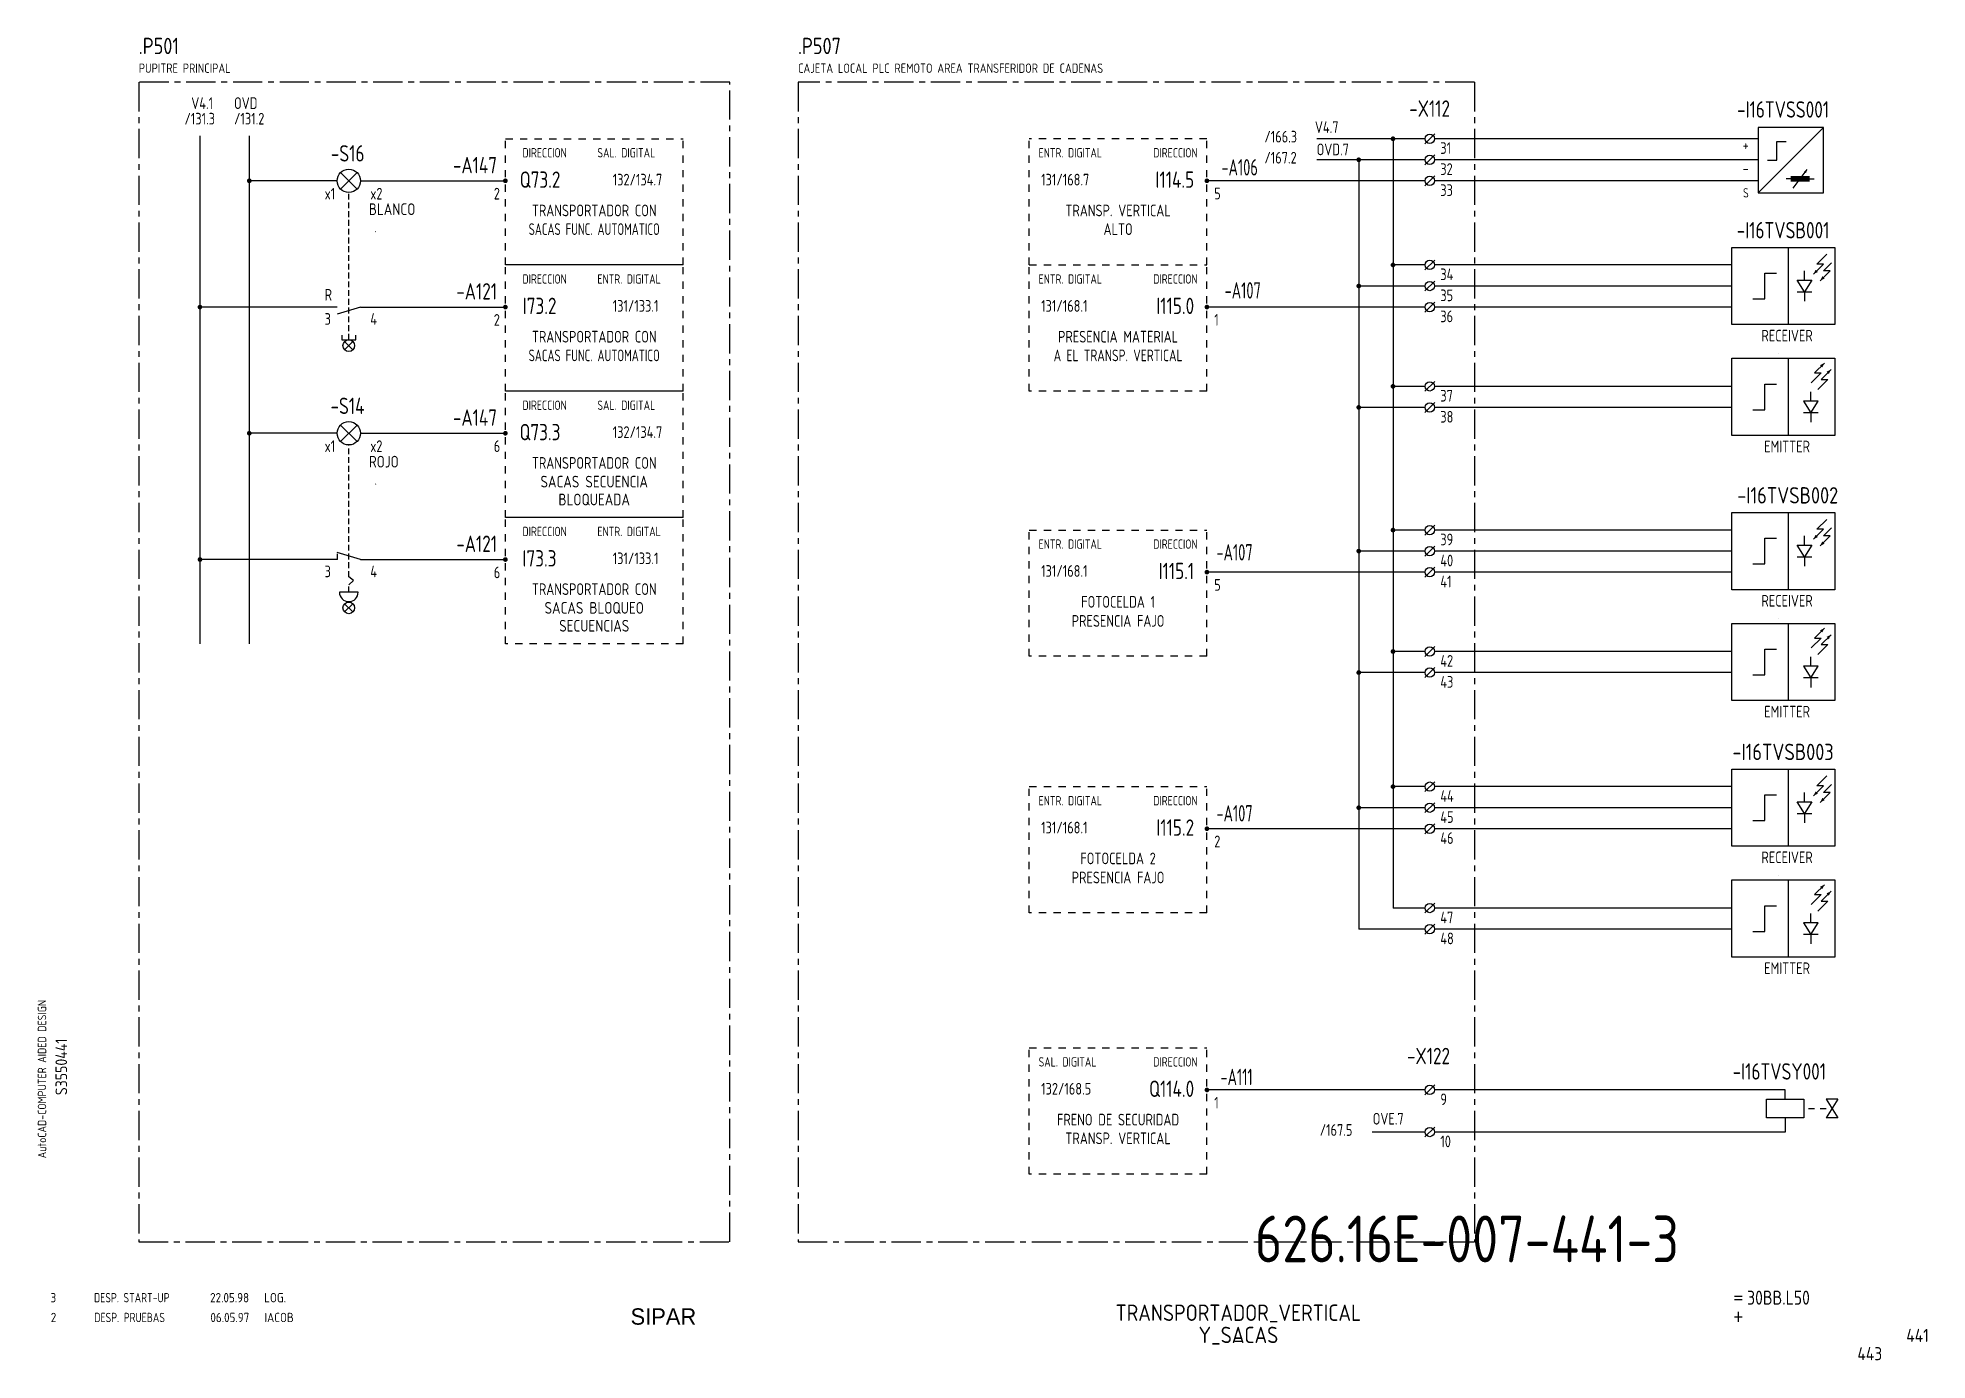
# Model space of a CAD drawing. Extents: x 10 to 414, y 6 to 288.
import ezdxf
from ezdxf.enums import TextEntityAlignment as Align

# ---------------------------------------------------------------- set-up
doc = ezdxf.new("R2010")
doc.units = 0
doc.header["$LTSCALE"] = 5
doc.header["$MEASUREMENT"] = 0
for name, pattern in [('CENTER', [2, 1.25, -0.25, 0.25, -0.25]), ('HIDDEN', [0.375, 0.25, -0.125]), ('HIDDEN1', [0.625, 0.3125, -0.3125])]:
    doc.linetypes.add(name, pattern=pattern)
doc.layers.get('0').update_dxf_attribs({"linetype": 'CONTINUOUS'})
doc.layers.add('CART', color=7, linetype='CONTINUOUS')
doc.styles.add('DIN', font='DIN.shx', dxfattribs={"width": 0.85})
doc.styles.add('N', font='ROMANS', dxfattribs={"width": 0.85, "height": 3})
doc.styles.add('SIMPLEX', font='SIMPLEX', dxfattribs={"width": 0.85})
doc.styles.add('X', font='UNIV.SHX', dxfattribs={"height": 3.5})

# ---------------------------------------------------------------- blocks, each defined once
blk = doc.blocks.new('B5-3')
at = {"linetype": 'Continuous', "const_width": 0.5}
blk.add_lwpolyline([(-0.25, 0, 1), (0.25, 0, 1)], format="xyb", close=True, dxfattribs=at)
blk = doc.blocks.new('VDU')
for p, q in [((0, 2.57), (0, -11.43)), ((0, -11.43), (14, 2.57)), ((14, 2.57), (0, 2.57)), ((14, -11.43), (14, 2.57)), ((4, -0.43), (6, -0.43)), ((4, -4.43), (4, -0.43)), ((2, -4.43), (4, -4.43)), ((7.5, -10.43), (10.5, -6.43)), ((0, -11.43), (14, -11.43)), ((7, -8.43), (6, -8.43)), ((11, -8.43), (12, -8.43))]:
    blk.add_line(p, q)
at = {"const_width": 1.25}
blk.add_lwpolyline([(7, -8.43), (11, -8.43)], dxfattribs=at)
blk.add_lwpolyline([(10.5, -6.43, 0, 0.525, 0), (10.05, -7.03, 0.525, 0.525, 0)], format="xyseb")
at = {"color": 1, "style": 'DIN', "width": 0.8}
for s, height, p in [('+', 2.5, (-2, -2.43)), ('-', 2.5, (-2, -7.43)), ('S', 2, (-2, -12.43))]:
    blk.add_text(s, height=height, dxfattribs=at).set_placement(p, align=Align.RIGHT)
blk = doc.blocks.new('NORMALE')
at = {"linetype": 'Continuous'}
blk.add_line((-1.06, -1.06), (1.06, 1.06), dxfattribs=at)
at = {"color": 7}
blk.add_circle((0, 0), 1, dxfattribs=at)
at = {"color": 7, "style": 'SIMPLEX', "flags": 9}
for tag, p in [('QUADRO', (-7.5, 4)), ('SEZIONE', (-7.5, 2.5)), ('NUMO', (-7.5, 1)), ('NUMM', (-7.5, -0.5)), ('NOTEM', (-7.5, -2)), ('NOTEV', (-7.5, -3.5)), ('UTENZA', (-7.5, -5)), ('RIP', (-7.5, -6.5)), ('RAGGIO', (-7.5, -8))]:
    blk.add_attdef(tag, p, '', height=1, dxfattribs=at)
at = {"color": 3, "style": 'SIMPLEX', "flags": 8}
for tag, p in [('NUMI', (1.5, 0.5)), ('MORSETTIERA', (1.5, -2.5))]:
    blk.add_attdef(tag, p, '', height=2, dxfattribs=at)
blk = doc.blocks.new('REV2')
at = {"color": 3, "style": 'DIN'}
for s, width, p in [('2', 0.9, (12.45, 13.79)), ('DESP. PRUEBAS', 0.8, (21.76, 13.79)), ('06.05.97', 0.9, (46.59, 13.79)), ('IACOB', 0.9, (58.16, 13.79))]:
    blk.add_text(s, height=2, dxfattribs=dict(at, width=width)).set_placement(p)
blk = doc.blocks.new('DESP')
at = {"color": 3, "style": 'DIN'}
for s, width, p in [('3', 0.9, (7.45, 13.02)), ('DESP. START-UP', 0.8, (16.76, 13.02)), ('22.05.98', 0.9, (41.59, 13.02)), ('LOG.', 0.9, (53.16, 13.02))]:
    blk.add_text(s, height=2, dxfattribs=dict(at, width=width)).set_placement(p)

msp = doc.modelspace()

# ---------------------------------------------------------------- linework, layer by layer
at = {"color": 3, "linetype": 'CENTER'}
for p, q in [((157.68, 279), (31.28, 279)), ((31.28, 279), (31.28, 31)), ((157.68, 31), (157.68, 279)), ((316.99, 279), (172.3, 279)), ((172.3, 279), (172.3, 31)), ((316.99, 279), (316.99, 31)), ((31.28, 31), (157.68, 31)), ((172.3, 31), (316.99, 31))]:
    msp.add_line(p, q, dxfattribs=at)
at = {"linetype": 'Continuous'}
for p, q in [((44.36, 267.55), (44.36, 158.91)), ((54.91, 267.55), (54.91, 158.91)), ((306.45, 266.91), (283.25, 266.91)), ((299.58, 266.91), (299.58, 102.37)), ((74.43, 256.15), (77.97, 259.68)), ((77.97, 256.15), (74.43, 259.68)), ((306.45, 262.41), (283.25, 262.41)), ((292.25, 262.41), (292.25, 97.87)), ((147.7, 239.91), (109.7, 239.91)), ((147.7, 239.91), (109.7, 239.91)), ((306.45, 239.91), (299.58, 239.91)), ((387.59, 236.66), (387.59, 238.66)), ((387.59, 234.16), (386.03, 236.66)), ((386.03, 236.66), (389.16, 236.66)), ((389.16, 236.66), (387.59, 234.16)), ((386.03, 234.16), (389.16, 234.16)), ((387.59, 234.16), (387.59, 232.16)), ((77.08, 221.77), (75.31, 223.54)), ((75.31, 221.77), (77.08, 223.54)), ((147.7, 212.91), (109.7, 212.91)), ((147.7, 212.91), (109.7, 212.91)), ((390.54, 210.78), (387.41, 210.78)), ((387.41, 210.78), (388.98, 208.28)), ((388.98, 210.78), (388.98, 212.78)), ((388.98, 208.28), (390.54, 210.78)), ((390.54, 208.28), (387.41, 208.28)), ((388.98, 208.28), (388.98, 206.28)), ((74.43, 202.15), (77.97, 205.68)), ((77.97, 202.15), (74.43, 205.68)), ((147.7, 185.91), (109.7, 185.91)), ((147.7, 185.91), (109.7, 185.91)), ((387.59, 179.96), (387.59, 181.96)), ((386.03, 179.96), (389.16, 179.96)), ((387.59, 177.46), (386.03, 179.96)), ((389.16, 179.96), (387.59, 177.46)), ((386.03, 177.46), (389.16, 177.46)), ((387.59, 177.46), (387.59, 175.46)), ((78.2, 169.91), (74.2, 169.91)), ((77.08, 165.69), (75.31, 167.45)), ((75.31, 165.69), (77.08, 167.45)), ((390.54, 154.07), (387.41, 154.07)), ((387.41, 154.07), (388.98, 151.57)), ((388.98, 154.07), (388.98, 156.07)), ((388.98, 151.57), (390.54, 154.07)), ((390.54, 151.57), (387.41, 151.57)), ((388.98, 151.57), (388.98, 149.57)), ((387.59, 125.08), (387.59, 127.08)), ((387.59, 122.58), (386.03, 125.08)), ((386.03, 125.08), (389.16, 125.08)), ((386.03, 122.58), (389.16, 122.58)), ((389.16, 125.08), (387.59, 122.58)), ((387.59, 122.58), (387.59, 120.58)), ((388.98, 99.2), (388.98, 101.2)), ((387.41, 99.2), (388.98, 96.7)), ((390.54, 99.2), (387.41, 99.2)), ((388.98, 96.7), (390.54, 99.2)), ((390.54, 96.7), (387.41, 96.7)), ((388.98, 96.7), (388.98, 94.7)), ((379.49, 61.46), (387.49, 61.46)), ((379.49, 57.46), (379.49, 61.46)), ((383.49, 61.46), (383.49, 63.46)), ((387.49, 61.46), (387.49, 57.46)), ((394.74, 61.46), (392.24, 57.46)), ((392.24, 61.46), (394.74, 57.46)), ((394.74, 61.46), (392.24, 61.46)), ((387.49, 57.46), (379.49, 57.46)), ((383.49, 57.46), (383.49, 54.46)), ((394.74, 57.46), (392.24, 57.46))]:
    msp.add_line(p, q, dxfattribs=at)
at = {"linetype": 'HIDDEN1'}
for p, q in [((109.7, 239.91), (109.7, 266.91)), ((109.7, 266.91), (147.7, 266.91)), ((147.7, 239.91), (147.7, 266.91)), ((259.77, 266.91), (221.77, 266.91)), ((221.77, 239.91), (221.77, 266.91)), ((259.77, 239.91), (259.77, 266.91)), ((147.7, 239.91), (109.7, 239.91)), ((147.7, 239.91), (109.7, 239.91)), ((109.7, 212.91), (109.7, 239.91)), ((147.7, 212.91), (147.7, 239.91)), ((221.77, 239.91), (259.77, 239.91)), ((221.77, 212.91), (221.77, 239.91)), ((259.77, 212.91), (259.77, 239.91)), ((147.7, 212.91), (109.7, 212.91)), ((147.7, 212.91), (109.7, 212.91)), ((109.7, 185.91), (109.7, 212.91)), ((147.7, 185.91), (147.7, 212.91)), ((259.77, 212.91), (221.77, 212.91)), ((147.7, 185.91), (109.7, 185.91)), ((147.7, 185.91), (109.7, 185.91)), ((109.7, 158.91), (109.7, 185.91)), ((147.7, 158.91), (147.7, 185.91)), ((221.77, 156.21), (221.77, 183.21)), ((221.77, 183.21), (259.77, 183.21)), ((259.77, 156.21), (259.77, 183.21)), ((147.7, 158.91), (109.7, 158.91)), ((259.77, 156.21), (221.77, 156.21)), ((221.77, 128.33), (259.77, 128.33)), ((221.77, 101.33), (221.77, 128.33)), ((259.77, 101.33), (259.77, 128.33)), ((259.77, 101.33), (221.77, 101.33)), ((221.77, 72.46), (259.77, 72.46)), ((221.77, 45.46), (221.77, 72.46)), ((259.77, 45.46), (259.77, 72.46)), ((259.77, 45.46), (221.77, 45.46))]:
    msp.add_line(p, q, dxfattribs=at)
for p, q in [((73.7, 257.91), (54.91, 257.91)), ((73.7, 257.91), (71.2, 257.91)), ((78.7, 257.91), (83.7, 257.91)), ((83.7, 257.91), (109.7, 257.91)), ((306.45, 257.91), (259.77, 257.91)), ((372.09, 243.66), (394.09, 243.66)), ((372.09, 227.16), (372.09, 243.66)), ((384.09, 243.66), (384.09, 227.16)), ((394.09, 243.66), (394.09, 227.16)), ((372.09, 239.91), (308.45, 239.91)), ((306.45, 235.41), (292.25, 235.41)), ((372.09, 235.41), (308.45, 235.41)), ((73.7, 230.91), (44.36, 230.91)), ((73.7, 230.91), (70.7, 230.91)), ((78.7, 230.91), (73.7, 229.41)), ((78.7, 230.91), (83.7, 230.91)), ((83.7, 230.91), (109.7, 230.91)), ((306.45, 230.91), (259.77, 230.91)), ((372.09, 230.91), (308.45, 230.91)), ((394.09, 227.16), (372.09, 227.16)), ((74.7, 224.91), (74.7, 223.91)), ((74.7, 223.91), (77.7, 223.91)), ((77.7, 223.91), (77.7, 224.91)), ((372.09, 219.95), (394.09, 219.95)), ((372.09, 203.45), (372.09, 219.95)), ((384.09, 219.95), (384.09, 203.45)), ((394.09, 219.95), (394.09, 203.45)), ((306.45, 213.95), (299.58, 213.95)), ((372.09, 213.95), (308.45, 213.95)), ((306.45, 209.45), (292.25, 209.45)), ((372.09, 209.45), (308.45, 209.45)), ((73.7, 203.91), (54.91, 203.91)), ((73.7, 203.91), (71.2, 203.91)), ((78.7, 203.91), (83.7, 203.91)), ((83.7, 203.91), (109.7, 203.91)), ((394.09, 203.45), (372.09, 203.45)), ((372.09, 170.46), (372.09, 186.96)), ((372.09, 186.96), (394.09, 186.96)), ((384.09, 186.96), (384.09, 170.46)), ((394.09, 186.96), (394.09, 170.46)), ((306.45, 183.21), (299.58, 183.21)), ((372.09, 183.21), (308.45, 183.21)), ((78.7, 176.91), (73.7, 178.41)), ((306.45, 178.71), (292.25, 178.71)), ((372.09, 178.71), (308.45, 178.71)), ((73.8, 176.91), (44.36, 176.91)), ((78.7, 176.91), (83.7, 176.91)), ((78.7, 176.91), (83.7, 176.91)), ((83.7, 176.91), (109.7, 176.91)), ((306.45, 174.21), (259.77, 174.21)), ((372.09, 174.21), (308.45, 174.21)), ((77.2, 172.41), (76.2, 173.19)), ((76.2, 171.51), (77.2, 172.41)), ((394.09, 170.46), (372.09, 170.46)), ((372.09, 146.74), (372.09, 163.24)), ((372.09, 163.24), (394.09, 163.24)), ((384.09, 163.24), (384.09, 146.74)), ((394.09, 163.24), (394.09, 146.74)), ((306.45, 157.24), (299.58, 157.24)), ((372.09, 157.24), (308.45, 157.24)), ((306.45, 152.74), (292.25, 152.74)), ((372.09, 152.74), (308.45, 152.74)), ((394.09, 146.74), (372.09, 146.74)), ((372.09, 132.08), (394.09, 132.08)), ((372.09, 115.58), (372.09, 132.08)), ((384.09, 132.08), (384.09, 115.58)), ((394.09, 132.08), (394.09, 115.58)), ((306.45, 128.33), (299.58, 128.33)), ((372.09, 128.33), (308.45, 128.33)), ((306.45, 123.83), (292.25, 123.83)), ((372.09, 123.83), (308.45, 123.83)), ((306.45, 119.33), (259.77, 119.33)), ((372.09, 119.33), (308.45, 119.33)), ((394.09, 115.58), (372.09, 115.58)), ((372.09, 91.87), (372.09, 108.37)), ((372.09, 108.37), (394.09, 108.37)), ((384.09, 108.37), (384.09, 91.87)), ((394.09, 108.37), (394.09, 91.87)), ((306.45, 102.37), (299.58, 102.37)), ((372.09, 102.37), (308.45, 102.37)), ((306.45, 97.87), (292.25, 97.87)), ((372.09, 97.87), (308.45, 97.87)), ((394.09, 91.87), (372.09, 91.87)), ((306.45, 63.46), (259.77, 63.46)), ((388.49, 59.46), (389.74, 59.46)), ((390.99, 59.46), (392.24, 59.46)), ((306.45, 54.46), (295.1, 54.46))]:
    msp.add_line(p, q)
at = {"linetype": 'HIDDEN'}
for p, q in [((76.2, 223.91), (76.2, 255.41)), ((76.2, 173.19), (76.2, 201.41)), ((76.2, 169.91), (76.2, 171.51)), ((76.2, 169.91), (76.2, 171.51))]:
    msp.add_line(p, q, dxfattribs=at)
at = {"color": 1}
for p, q in [((389.53, 237.96), (391.66, 240.08)), ((390.24, 240.08), (392.36, 242.2)), ((391.66, 240.08), (390.24, 240.08)), ((390.95, 236.54), (393.07, 238.66)), ((391.66, 238.66), (393.35, 240.36)), ((393.07, 238.66), (391.66, 238.66)), ((391.87, 218.94), (389.75, 216.82)), ((391.16, 216.82), (389.04, 214.7)), ((389.75, 216.82), (391.16, 216.82)), ((392.57, 215.41), (390.45, 213.29)), ((393.28, 217.53), (391.16, 215.41)), ((391.16, 215.41), (392.57, 215.41)), ((389.53, 181.25), (391.66, 183.37)), ((390.24, 183.37), (392.36, 185.49)), ((391.66, 183.37), (390.24, 183.37)), ((390.95, 179.84), (393.07, 181.96)), ((391.66, 181.96), (393.35, 183.66)), ((393.07, 181.96), (391.66, 181.96)), ((391.87, 162.24), (389.75, 160.12)), ((391.16, 160.12), (389.04, 158)), ((389.75, 160.12), (391.16, 160.12)), ((392.57, 158.7), (390.45, 156.58)), ((393.28, 160.82), (391.16, 158.7)), ((391.16, 158.7), (392.57, 158.7)), ((390.24, 128.5), (392.36, 130.62)), ((389.53, 126.38), (391.66, 128.5)), ((391.66, 128.5), (390.24, 128.5)), ((390.95, 124.96), (393.07, 127.08)), ((391.66, 127.08), (393.35, 128.78)), ((393.07, 127.08), (391.66, 127.08)), ((391.16, 105.24), (389.04, 103.12)), ((391.87, 107.36), (389.75, 105.24)), ((389.75, 105.24), (391.16, 105.24)), ((393.28, 105.95), (391.16, 103.83)), ((392.57, 103.83), (390.45, 101.71)), ((391.16, 103.83), (392.57, 103.83))]:
    msp.add_line(p, q, dxfattribs=at)
at = {"color": 5, "linetype": 'Continuous'}
for p, q in [((382.01, 220.9), (382.01, 220.9)), ((382.01, 164.19), (382.01, 164.19)), ((382.01, 109.32), (382.01, 109.32))]:
    msp.add_line(p, q, dxfattribs=at)
at = {"color": 7, "linetype": 'HIDDEN'}
msp.add_line((73.8, 176.91), (73.8, 178.59), dxfattribs=at)
at = {"color": 0, "linetype": 'ByBlock'}
for points in [[(377.68, 266.91), (308.45, 266.91)], [(377.68, 262.41), (308.45, 262.41)], [(377.68, 257.91), (308.45, 257.91)], [(383.49, 63.46), (308.45, 63.46)], [(383.49, 54.46), (308.45, 54.46)]]:
    msp.add_lwpolyline(points, dxfattribs=at)
at = {"color": 1}
for points in [[(389.53, 237.96, 0, 0.7, 0), (390.24, 238.66, 0.7, 0.7, 0)], [(390.95, 236.54, 0, 0.7, 0), (391.66, 237.25, 0.7, 0.7, 0)], [(391.87, 218.94, 0, 0.7, 0), (391.16, 218.24, 0.7, 0.7, 0)], [(393.28, 217.53, 0, 0.7, 0), (392.57, 216.82, 0.7, 0.7, 0)], [(389.53, 181.25, 0, 0.7, 0), (390.24, 181.96, 0.7, 0.7, 0)], [(390.95, 179.84, 0, 0.7, 0), (391.66, 180.54, 0.7, 0.7, 0)], [(391.87, 162.24, 0, 0.7, 0), (391.16, 161.53, 0.7, 0.7, 0)], [(393.28, 160.82, 0, 0.7, 0), (392.57, 160.12, 0.7, 0.7, 0)], [(389.53, 126.38, 0, 0.7, 0), (390.24, 127.08, 0.7, 0.7, 0)], [(390.95, 124.96, 0, 0.7, 0), (391.66, 125.67, 0.7, 0.7, 0)], [(391.87, 107.36, 0, 0.7, 0), (391.16, 106.66, 0.7, 0.7, 0)], [(393.28, 105.95, 0, 0.7, 0), (392.57, 105.24, 0.7, 0.7, 0)]]:
    msp.add_lwpolyline(points, format="xyseb", dxfattribs=at)
at = {"color": 2}
for points in [[(376.59, 232.66), (379.09, 232.66), (379.09, 238.16), (381.59, 238.16)], [(376.59, 208.95), (379.09, 208.95), (379.09, 214.45), (381.59, 214.45)], [(376.59, 175.96), (379.09, 175.96), (379.09, 181.46), (381.59, 181.46)], [(376.59, 152.24), (379.09, 152.24), (379.09, 157.74), (381.59, 157.74)], [(376.59, 121.08), (379.09, 121.08), (379.09, 126.58), (381.59, 126.58)], [(376.59, 97.37), (379.09, 97.37), (379.09, 102.87), (381.59, 102.87)]]:
    msp.add_lwpolyline(points, dxfattribs=at)
for centre in [(76.2, 257.91), (76.2, 203.91)]:
    msp.add_circle(centre, 2.5)
at = {"linetype": 'Continuous'}
for centre in [(76.2, 222.66), (76.2, 166.57)]:
    msp.add_circle(centre, 1.25, dxfattribs=at)
msp.add_arc((76.2, 169.91), 2, 180, 0)

# ---------------------------------------------------------------- block references
for p in [(299.58, 266.91), (292.25, 262.41), (54.91, 257.91), (259.77, 257.91), (299.58, 239.91), (292.25, 235.41), (44.36, 230.91), (259.77, 230.91), (299.58, 213.95), (292.25, 209.45), (54.91, 203.91), (299.58, 183.21), (292.25, 178.71), (44.36, 176.91), (259.77, 174.21), (299.58, 157.24), (292.25, 152.74), (299.58, 128.33), (292.25, 123.83), (259.77, 119.33), (259.77, 63.46)]:
    msp.add_blockref('B5-3', p)
for name, p in [('NORMALE', (307.45, 266.91)), ('VDU', (377.68, 266.77)), ('NORMALE', (307.45, 262.41)), ('NORMALE', (307.45, 257.91)), ('NORMALE', (307.45, 239.91)), ('NORMALE', (307.45, 235.41)), ('NORMALE', (307.45, 230.91)), ('NORMALE', (307.45, 213.95)), ('NORMALE', (307.45, 209.45)), ('NORMALE', (307.45, 183.21)), ('NORMALE', (307.45, 178.71)), ('NORMALE', (307.45, 174.21)), ('NORMALE', (307.45, 157.24)), ('NORMALE', (307.45, 152.74)), ('NORMALE', (307.45, 128.33)), ('NORMALE', (307.45, 123.83)), ('NORMALE', (307.45, 119.33)), ('NORMALE', (307.45, 102.37)), ('NORMALE', (307.45, 97.87)), ('NORMALE', (307.45, 63.46)), ('NORMALE', (307.45, 54.46)), ('REV2', (0, 0))]:
    msp.add_blockref(name, p, dxfattribs=at)
at = {"xscale": -1}
for p in [(109.7, 257.91), (109.7, 230.91), (109.7, 203.91), (109.7, 176.91)]:
    msp.add_blockref('B5-3', p, dxfattribs=at)
at = {"color": 7, "linetype": 'HIDDEN'}
msp.add_blockref('DESP', (4.94, 5.01), dxfattribs=at)

# ---------------------------------------------------------------- texts
at = {"color": 3, "style": 'DIN', "width": 0.85}
for s, p in [('.P501', (31.28, 285)), ('.P507', (172.3, 285))]:
    msp.add_text(s, height=3.5, dxfattribs=at).set_placement(p)
at = {"style": 'DIN'}
for s, height, width, p in [('PUPITRE PRINCIPAL', 2, 0.85, (31.28, 281)), ('CAJETA LOCAL PLC REMOTO AREA TRANSFERIDOR DE CADENAS', 2, 0.85, (172.3, 281)), ('V4.1', 2.5, 0.8, (42.5, 273.27)), ('OVD', 2.5, 0.8, (51.65, 273.27)), ('/131.3', 2.5, 0.8, (41.05, 269.95)), ('/131.2', 2.5, 0.8, (51.65, 269.95)), ('/166.3', 2.5, 0.8, (272.06, 266.1)), ('V4.7', 2.5, 0.8, (282.87, 268.14)), ('/167.2', 2.5, 0.8, (272.06, 261.6)), ('OVD.7', 2.5, 0.8, (283.24, 263.37)), ('31', 2.5, 0.8, (309.71, 263.66)), ('132/134.7', 2.5, 0.8, (132.66, 256.91)), ('131/168.7', 2.5, 0.8, (224.31, 256.91)), ('32', 2.5, 0.8, (309.71, 259.16)), ('x1', 2.5, 0.8, (71.03, 253.91)), ('x2', 2.5, 0.8, (80.8, 253.91)), ('2', 2.5, 0.8, (107.22, 253.91)), ('5', 2.5, 0.8, (261.34, 253.94)), ('33', 2.5, 0.8, (309.71, 254.66)), ('BLANCO', 2.5, 0.85, (80.49, 250.59)), ('34', 2.5, 0.8, (309.71, 236.66)), ('R', 2.5, 0.8, (71.03, 232.28)), ('35', 2.5, 0.8, (309.71, 232.16)), ('131/133.1', 2.5, 0.8, (132.66, 229.91)), ('131/168.1', 2.5, 0.8, (224.31, 229.91)), ('3', 2.5, 0.8, (71.03, 227.11)), ('4', 2.5, 0.8, (80.8, 227.11)), ('2', 2.5, 0.8, (107.22, 226.91)), ('1', 2.5, 0.8, (261.34, 226.94)), ('36', 2.5, 0.8, (309.71, 227.66)), ('37', 2.5, 0.8, (309.71, 210.69)), ('38', 2.5, 0.8, (309.71, 206.19)), ('x1', 2.5, 0.8, (71.03, 199.91)), ('x2', 2.5, 0.8, (80.8, 199.91)), ('6', 2.5, 0.8, (107.22, 199.91)), ('132/134.7', 2.5, 0.8, (132.66, 202.91)), ('ROJO', 2.5, 0.85, (80.49, 196.59)), ('39', 2.5, 0.8, (309.71, 179.95)), ('131/133.1', 2.5, 0.8, (132.66, 175.91)), ('40', 2.5, 0.8, (309.71, 175.45)), ('3', 2.5, 0.8, (71.03, 173.11)), ('4', 2.5, 0.8, (80.8, 173.11)), ('6', 2.5, 0.8, (107.22, 172.91)), ('131/168.1', 2.5, 0.8, (224.31, 173.21)), ('5', 2.5, 0.8, (261.34, 170.23)), ('41', 2.5, 0.8, (309.71, 170.95)), ('42', 2.5, 0.8, (309.71, 153.99)), ('43', 2.5, 0.8, (309.71, 149.49)), ('44', 2.5, 0.8, (309.71, 125.08)), ('45', 2.5, 0.8, (309.71, 120.58)), ('131/168.1', 2.5, 0.8, (224.31, 118.33)), ('2', 2.5, 0.8, (261.34, 115.36)), ('46', 2.5, 0.8, (309.71, 116.08)), ('47', 2.5, 0.8, (309.71, 99.11)), ('48', 2.5, 0.8, (309.71, 94.61)), ('132/168.5', 2.5, 0.8, (224.31, 62.46)), ('1', 2.5, 0.8, (261.34, 59.48)), ('9', 2.5, 0.8, (309.71, 60.2)), ('OVE.7', 2.5, 0.8, (295.24, 56.05)), ('/167.5', 2.5, 0.8, (283.9, 53.64)), ('10', 2.5, 0.8, (309.71, 51.2))]:
    msp.add_text(s, height=height, dxfattribs=dict(at, width=width)).set_placement(p)
at = {"color": 3, "style": 'DIN'}
for s, width, p in [('-X112', 0.8, (311.78, 271.61)), ('-S16', 0.8, (79.56, 262.03)), ('-A147', 0.8, (107.91, 259.52)), ('Q73.2', 0.8, (121.47, 256.41)), ('I114.5', 0.8, (257.04, 256.41)), ('-A106', 0.67, (270.68, 259.05)), ('-A121', 0.8, (107.91, 232.52)), ('-A107', 0.67, (271.31, 232.72)), ('I73.2', 0.8, (120.63, 229.41)), ('I115.0', 0.8, (257.04, 229.41)), ('-S14', 0.8, (79.56, 208.03)), ('-A147', 0.8, (107.91, 205.52)), ('Q73.3', 0.8, (121.47, 202.41)), ('-A121', 0.8, (107.91, 178.52)), ('I73.3', 0.8, (120.63, 175.41)), ('-A107', 0.67, (269.56, 176.71)), ('I115.1', 0.8, (257.04, 172.71)), ('I115.2', 0.8, (257.04, 117.83)), ('-A107', 0.67, (269.56, 120.88)), ('-X122', 0.8, (311.78, 68.97)), ('Q114.0', 0.8, (257.04, 61.96)), ('-A111', 0.67, (269.56, 64.49))]:
    msp.add_text(s, height=3.5, dxfattribs=dict(at, width=width)).set_placement(p, align=Align.RIGHT)
for s, width, p in [('-I16TVSS001', 0.8, (383.02, 271.42)), ('-I16TVSB001', 0.8, (383.02, 245.6)), ('-I16TVSB002', 0.85, (384.02, 188.89)), ('-I16TVSB003', 0.85, (383.02, 134.01)), ('-I16TVSY001', 0.8, (382.22, 65.67))]:
    msp.add_text(s, height=3.5, dxfattribs=dict(at, width=width)).set_placement(p, align=Align.CENTER)
at = {"color": 1, "style": 'DIN', "width": 0.8}
for s, p in [('DIRECCION', (122.83, 262.91)), ('DIRECCION', (257.77, 262.91)), ('.', (82.2, 246.91)), ('DIRECCION', (122.83, 235.91)), ('DIRECCION', (257.77, 235.91)), ('DIRECCION', (122.83, 208.91)), ('.', (82.2, 192.91)), ('DIRECCION', (122.83, 181.91)), ('DIRECCION', (257.77, 179.21)), ('DIRECCION', (257.77, 124.33)), ('DIRECCION', (257.77, 68.46))]:
    msp.add_text(s, height=2, dxfattribs=at).set_placement(p, align=Align.RIGHT)
for s, p in [('SAL. DIGITAL', (129.38, 262.91)), ('ENTR. DIGITAL', (223.77, 262.91)), ('ENTR. DIGITAL', (129.38, 235.91)), ('ENTR. DIGITAL', (223.77, 235.91)), ('SAL. DIGITAL', (129.38, 208.91)), ('ENTR. DIGITAL', (129.38, 181.91)), ('ENTR. DIGITAL', (223.77, 179.21)), ('ENTR. DIGITAL', (223.77, 124.33)), ('SAL. DIGITAL', (223.77, 68.46))]:
    msp.add_text(s, height=2, dxfattribs=at).set_placement(p)
at = {"style": 'DIN'}
for s, width, p in [('TRANSPORTADOR CON', 0.8, (128.7, 250.32)), ('TRANSP. VERTICAL', 0.8, (240.77, 250.32)), ('SACAS FUNC. AUTOMATICO', 0.7, (128.7, 246.32)), ('ALTO', 0.8, (240.77, 246.32)), ('TRANSPORTADOR CON', 0.8, (128.7, 223.32)), ('PRESENCIA MATERIAL', 0.8, (240.77, 223.32)), ('SACAS FUNC. AUTOMATICO', 0.7, (128.7, 219.32)), ('A EL TRANSP. VERTICAL', 0.75, (240.77, 219.32)), ('TRANSPORTADOR CON', 0.8, (128.7, 196.32)), ('SACAS SECUENCIA', 0.85, (128.7, 192.32)), ('BLOQUEADA', 0.85, (128.7, 188.49)), ('TRANSPORTADOR CON', 0.8, (128.7, 169.32)), ('SACAS BLOQUEO', 0.85, (128.7, 165.32)), ('FOTOCELDA 1', 0.8, (240.77, 166.61)), ('SECUENCIAS', 0.85, (128.7, 161.49)), ('PRESENCIA FAJO', 0.8, (240.77, 162.53)), ('FOTOCELDA 2', 0.8, (240.77, 111.73)), ('PRESENCIA FAJO', 0.8, (240.77, 107.65)), ('FRENO DE SECURIDAD', 0.8, (240.77, 55.86)), ('TRANSP. VERTICAL', 0.8, (240.77, 51.86))]:
    msp.add_text(s, height=2.5, dxfattribs=dict(at, width=width)).set_placement(p, align=Align.CENTER)
at = {"color": 1, "style": 'DIN', "width": 0.8}
for s, p in [('RECEIVER', (383.88, 223.54)), ('EMITTER', (383.88, 199.83)), ('RECEIVER', (383.88, 166.84)), ('EMITTER', (383.88, 143.12)), ('RECEIVER', (383.88, 111.96)), ('EMITTER', (383.88, 88.24))]:
    msp.add_text(s, height=2.5, dxfattribs=at).set_placement(p, align=Align.CENTER)
at = {"color": 2, "insert": (270.03, 36.59), "char_height": 10, "width": 111.0411, "attachment_point": 1, "style": 'DIN'}
msp.add_mtext('626.16E-007-441-3', dxfattribs=at)
at = {"layer": 'CART', "color": 1, "style": 'DIN', "width": 0.9}
msp.add_text('AutoCAD-COMPUTER AIDED DESIGN', height=1.8, rotation=90, dxfattribs=at).set_placement((11.47, 48.84))
at = {"layer": 'CART', "color": 3, "style": 'N', "width": 0.85}
for s, p in [('=', (372.24, 17.91)), ('+', (372.24, 13.87))]:
    msp.add_text(s, height=2.5, dxfattribs=at).set_placement(p)
at = {"layer": 'CART', "color": 3, "style": 'DIN', "width": 0.9, "flags": 1}
msp.add_attdef('S3550441', text='', height=2.5, rotation=90, dxfattribs=at).set_placement((15.95, 68.38), align=Align.CENTER)
at = {"layer": 'CART', "color": 3, "style": 'DIN', "width": 0.85}
msp.add_attdef('30BB.L50', text='', height=3, dxfattribs=at).set_placement((375.33, 16.63), align=Align.BOTTOM_LEFT)
at = {"layer": 'CART', "color": 6, "style": 'X', "flags": 1}
msp.add_attdef('SIPAR', text='', height=3.5, dxfattribs=at).set_placement((143.5, 15), align=Align.MIDDLE)
at = {"layer": 'CART', "color": 2, "style": 'DIN', "width": 0.9, "flags": 1}
for tag, p in [('TRANSPORTADOR_VERTICAL', (266.5, 15.65)), ('Y_SACAS', (266.5, 10.9)), ('_', (266.5, 11.45))]:
    msp.add_attdef(tag, text='', height=3.5, dxfattribs=at).set_placement(p, align=Align.MIDDLE)
msp.add_attdef('441', text='', height=2.8, dxfattribs=at).set_placement((414.2, 9.56), align=Align.RIGHT)
at = {"layer": 'CART', "color": 7, "style": 'DIN', "width": 0.9, "flags": 1}
msp.add_attdef('443', (398.93, 5.65), '', height=2.8, dxfattribs=at)

doc.saveas('drawing.dxf')
